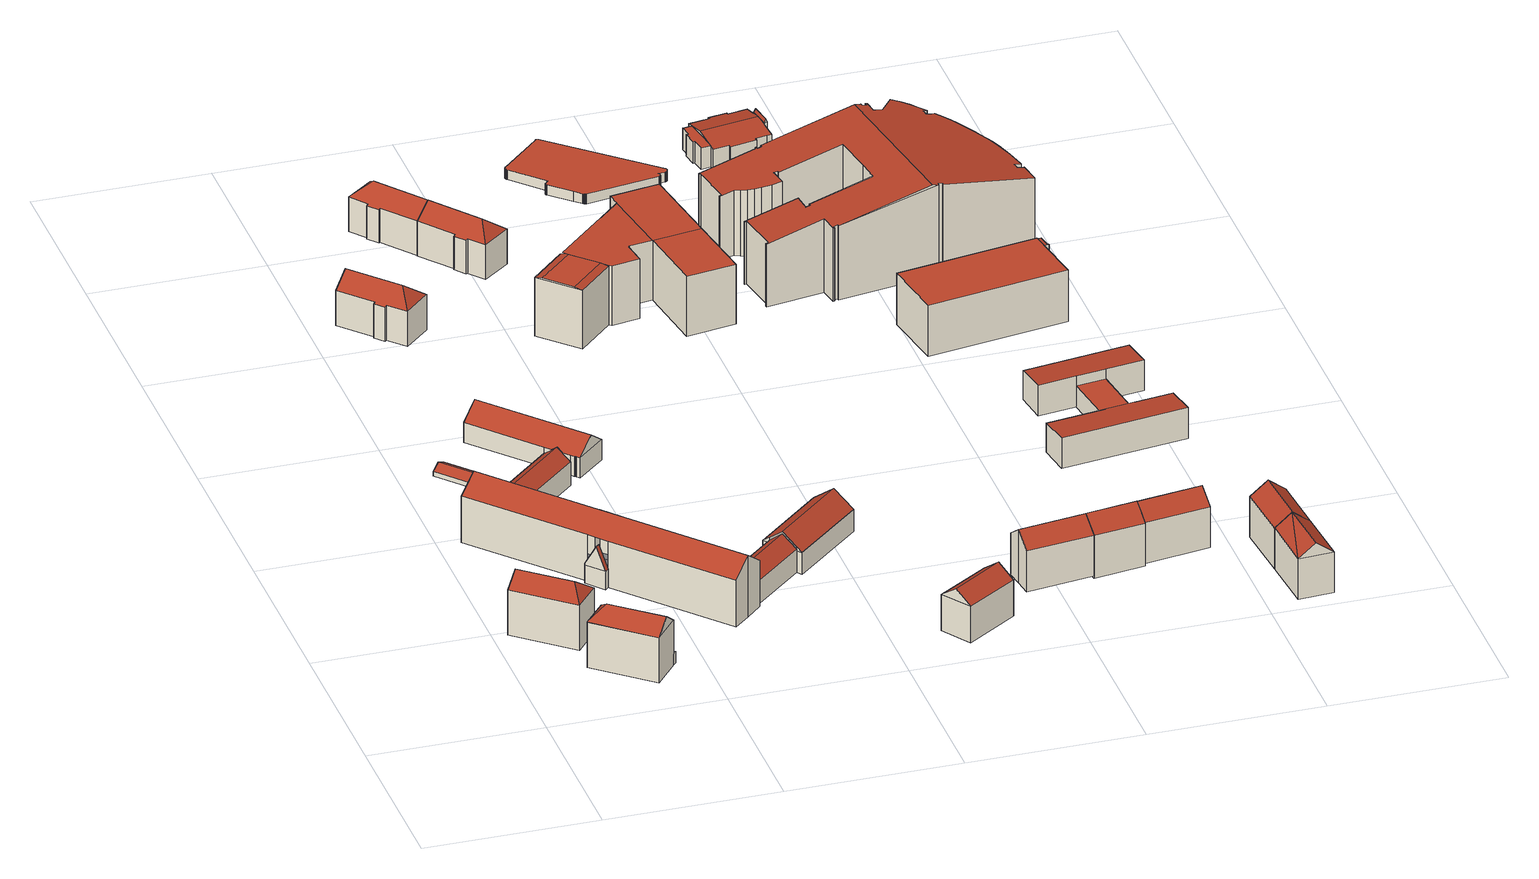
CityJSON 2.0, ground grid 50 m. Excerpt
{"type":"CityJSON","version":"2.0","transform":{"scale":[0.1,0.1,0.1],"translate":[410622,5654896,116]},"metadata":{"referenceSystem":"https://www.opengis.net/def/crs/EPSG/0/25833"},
"CityObjects":{
"building1":{"type":"Building","attributes":{"Dachtyp_tdc":"tdcHipAndGableRoof","Gemeindeschluessel":14612000,"Dachneigung":37.35,"QualitaetDacherkennung":75,"Geometrietyp2DReferenz":"3000","measuredHeight":17.5,"function":"31001_9998","roofType":"5000"},"geometry":[{"type":"Solid","lod":"2","boundaries":[[[[0,1,2,3]],[[1,4,5,2]],[[4,6,7,5]],[[6,0,3,7]],[[4,1,8]],[[0,6,9]],[[1,0,9,8]],[[6,4,8,9]],[[3,2,5,7]]]],"semantics":{"surfaces":[{"type":"WallSurface"},{"type":"RoofSurface"},{"type":"GroundSurface"}],"values":[[0,0,0,0,1,0,1,1,2]]}}]},
"building2":{"type":"Building","attributes":{"Gemeindeschluessel":14612000,"Geometrietyp2DReferenz":"3000","function":"31001_9998","roofType":"9999"},"children":["building2-1","building2-2"]},
"building2-1":{"type":"BuildingPart","attributes":{"Dachtyp_tdc":"tdcPolyFlatRoof","Dachneigung":4.21,"QualitaetDacherkennung":40,"Geometrietyp2DReferenz":"3000","measuredHeight":3.67,"roofType":"2100"},"parents":["building2"],"geometry":[{"type":"MultiSurface","lod":"2","boundaries":[[[10,11,12,13]],[[14,15,16,17]],[[15,10,13,16]],[[15,14,11,10]],[[13,12,17,16]]],"semantics":{"surfaces":[{"type":"WallSurface"},{"type":"RoofSurface"},{"type":"GroundSurface"}],"values":[0,0,0,1,2]}}]},
"building2-2":{"type":"BuildingPart","attributes":{"Dachtyp_tdc":"tdcHipAndGableRoof","Dachneigung":37.37,"QualitaetDacherkennung":77,"Geometrietyp2DReferenz":"3000","measuredHeight":17.55,"roofType":"5000"},"parents":["building2"],"geometry":[{"type":"MultiSurface","lod":"2","boundaries":[[[18,19,20,21]],[[19,22,14,17,20]],[[23,24,25,12,11]],[[24,18,21,25]],[[19,26,27]],[[26,24,28,27]],[[23,22,19,27,28]],[[24,26,18]],[[23,28,24]],[[18,26,19]],[[21,20,17,12,25]]],"semantics":{"surfaces":[{"type":"WallSurface"},{"type":"RoofSurface"},{"type":"GroundSurface"}],"values":[0,0,0,0,1,1,1,0,0,0,2]}}]},
"building3":{"type":"Building","attributes":{"Dachtyp_tdc":"tdcGableRoof","Gemeindeschluessel":14612000,"Dachneigung":26.57,"QualitaetDacherkennung":57,"Geometrietyp2DReferenz":"3000","measuredHeight":2.87,"function":"31001_9998","roofType":"3100"},"geometry":[{"type":"Solid","lod":"2","boundaries":[[[[29,30,31,32]],[[30,33,34,31]],[[33,35,36,34]],[[35,29,32,36]],[[33,30,37]],[[29,35,38]],[[30,29,38,37]],[[35,33,37,38]],[[32,31,34,36]]]],"semantics":{"surfaces":[{"type":"WallSurface"},{"type":"RoofSurface"},{"type":"GroundSurface"}],"values":[[0,0,0,0,0,0,1,1,2]]}}]},
"building4":{"type":"Building","attributes":{"Dachtyp_tdc":"tdcGableRoof","Gemeindeschluessel":14612000,"Dachneigung":37.36,"QualitaetDacherkennung":87,"Geometrietyp2DReferenz":"3000","measuredHeight":10.39,"function":"31001_3211","roofType":"3100"},"geometry":[{"type":"Solid","lod":"2","boundaries":[[[[39,40,41,42]],[[40,43,44,41]],[[43,45,46,44]],[[45,47,48,46]],[[47,49,50,48]],[[49,51,52,50]],[[51,53,54,52]],[[53,55,56,54]],[[55,39,42,56]],[[43,40,39,55,53,51,57,58,45]],[[47,58,57,49]],[[45,58,47]],[[49,57,51]],[[42,41,44,46,48,50,52,54,56]]]],"semantics":{"surfaces":[{"type":"WallSurface"},{"type":"RoofSurface"},{"type":"GroundSurface"}],"values":[[0,0,0,0,0,0,0,0,0,1,1,0,0,2]]}}]},
"building5":{"type":"Building","attributes":{"Dachtyp_tdc":"tdcHipAndGableRoof","Gemeindeschluessel":14612000,"Dachneigung":38.84,"QualitaetDacherkennung":82,"Geometrietyp2DReferenz":"3000","measuredHeight":14.91,"function":"31001_9998","roofType":"5000"},"geometry":[{"type":"Solid","lod":"2","boundaries":[[[[59,60,61,62]],[[60,63,64,61]],[[63,65,66,64]],[[65,67,68,66]],[[67,69,70,68]],[[69,71,72,70]],[[71,73,74,72]],[[73,75,76,74]],[[75,77,78,76]],[[77,79,80,78]],[[79,81,82,80]],[[81,83,84,82]],[[83,85,86,84]],[[85,59,62,86]],[[81,79,87]],[[79,77,75,73,71,69,67,65,87]],[[65,63,60,59,85,83,81,87]],[[62,61,64,66,68,70,72,74,76,78,80,82,84,86]]]],"semantics":{"surfaces":[{"type":"WallSurface"},{"type":"RoofSurface"},{"type":"GroundSurface"}],"values":[[0,0,0,0,0,0,0,0,0,0,0,0,0,0,1,1,1,2]]}}]},
"building6":{"type":"Building","attributes":{"name":"14. Grundschule Dresden,Schule für geistig Behinderte Robinsonschule","Gemeindeschluessel":14612000,"Geometrietyp2DReferenz":"3000","function":"31001_3021","roofType":"9999"},"children":["building6-1","building6-2","building6-3","building6-4","building6-5","building6-6"]},
"building6-1":{"type":"BuildingPart","attributes":{"Dachtyp_tdc":"tdcPolyFlatRoof","Dachneigung":29.05,"QualitaetDacherkennung":60,"Geometrietyp2DReferenz":"3000","measuredHeight":14.18,"roofType":"2100"},"parents":["building6"],"geometry":[{"type":"MultiSurface","lod":"2","boundaries":[[[88,89,90,91]],[[89,92,93,90]],[[92,94,95,93]],[[94,92,89,88]],[[91,90,93,95]]],"semantics":{"surfaces":[{"type":"WallSurface"},{"type":"RoofSurface"},{"type":"GroundSurface"}],"values":[0,0,0,1,2]}}]},
"building6-2":{"type":"BuildingPart","attributes":{"Dachtyp_tdc":"tdcGableRoof","Dachneigung":66.43,"QualitaetDacherkennung":4,"Geometrietyp2DReferenz":"3000","measuredHeight":12.26,"roofType":"3100"},"parents":["building6"],"geometry":[{"type":"MultiSurface","lod":"2","boundaries":[[[96,97,98,99]],[[97,100,101,98]],[[102,96,99,103]],[[102,104,105,96]],[[106,105,104,107]],[[97,106,107,100]],[[96,105,106,97]],[[99,98,101,103]]],"semantics":{"surfaces":[{"type":"WallSurface"},{"type":"RoofSurface"},{"type":"GroundSurface"}],"values":[0,0,0,1,1,0,0,2]}}]},
"building6-3":{"type":"BuildingPart","attributes":{"Dachtyp_tdc":"tdcGableRoof","Dachneigung":36.71,"QualitaetDacherkennung":86,"Geometrietyp2DReferenz":"3000","measuredHeight":18.75,"roofType":"3100"},"parents":["building6"],"geometry":[{"type":"MultiSurface","lod":"2","boundaries":[[[108,109,110]],[[108,88,91,109]],[[94,111,112,113,95]],[[114,115,116,117,118]],[[115,119,120,116]],[[119,121,122,120]],[[121,123,102,103,122]],[[124,101,100,107]],[[124,125,126,101]],[[125,127,128,126]],[[127,129,130,128]],[[129,131,132,133,130]],[[127,125,124,123,121,119]],[[119,115,114,111,94,88,108,131,129,127]],[[109,91,95,113,117,116,120,122,103,101,126,128,130,133,134]]],"semantics":{"surfaces":[{"type":"WallSurface"},{"type":"RoofSurface"},{"type":"GroundSurface"}],"values":[0,0,0,0,0,0,0,0,0,0,0,0,1,1,2]}}]},
"building6-4":{"type":"BuildingPart","attributes":{"Dachtyp_tdc":"tdcGableRoof","Dachneigung":37.44,"QualitaetDacherkennung":81,"Geometrietyp2DReferenz":"3000","measuredHeight":10.35,"roofType":"3100"},"parents":["building6"],"geometry":[{"type":"MultiSurface","lod":"2","boundaries":[[[112,135,136,137,113]],[[138,118,117,139,140]],[[135,112,141,142]],[[118,138,142,141]],[[113,137,139,117]]],"semantics":{"surfaces":[{"type":"WallSurface"},{"type":"RoofSurface"},{"type":"GroundSurface"}],"values":[0,0,1,1,2]}}]},
"building6-5":{"type":"BuildingPart","attributes":{"Dachtyp_tdc":"tdcGableRoof","Dachneigung":37.79,"QualitaetDacherkennung":81,"Geometrietyp2DReferenz":"3000","measuredHeight":10.39,"roofType":"3100"},"parents":["building6"],"geometry":[{"type":"MultiSurface","lod":"2","boundaries":[[[143,144,145,146]],[[144,147,148,145]],[[147,149,150,148]],[[132,151,152,133]],[[151,153,154,152]],[[153,155,156,154]],[[155,157,158,156]],[[157,143,146,158]],[[153,151,132,159]],[[159,149,160,161,110,161,160,149,147,144,143,157,155,153]],[[146,145,148,150,162,163,109,163,162,150,134,133,152,154,156,158]]],"semantics":{"surfaces":[{"type":"WallSurface"},{"type":"RoofSurface"},{"type":"GroundSurface"}],"values":[0,0,0,0,0,0,0,0,1,1,2]}}]},
"building6-6":{"type":"BuildingPart","attributes":{"Dachtyp_tdc":"tdcGableRoof","Dachneigung":37.49,"QualitaetDacherkennung":86,"Geometrietyp2DReferenz":"3000","measuredHeight":11.27,"roofType":"3100"},"parents":["building6"],"geometry":[{"type":"MultiSurface","lod":"2","boundaries":[[[164,165,166,167]],[[165,168,169,166]],[[168,140,139,169]],[[136,170,171,137]],[[170,164,167,171]],[[170,172,173,174,164]],[[175,174,173,176,177]],[[165,175,177,168]],[[168,177,176,138,140]],[[164,174,175,165]],[[136,135,172,170]],[[167,166,169,139,137,171]]],"semantics":{"surfaces":[{"type":"WallSurface"},{"type":"RoofSurface"},{"type":"GroundSurface"}],"values":[0,0,0,0,0,1,1,0,0,0,0,2]}}]},
"building7":{"type":"Building","attributes":{"Dachtyp_tdc":"tdcHipAndGableRoof","Gemeindeschluessel":14612000,"Dachneigung":38.71,"QualitaetDacherkennung":84,"Geometrietyp2DReferenz":"3000","measuredHeight":14.54,"function":"31001_9998","roofType":"5000"},"geometry":[{"type":"Solid","lod":"2","boundaries":[[[[178,179,180,181]],[[179,182,183,180]],[[182,184,185,183]],[[184,186,187,185]],[[186,188,189,187]],[[188,190,191,189]],[[190,192,193,191]],[[192,194,195,193]],[[194,196,197,195]],[[196,198,199,197]],[[198,200,201,199]],[[200,202,203,201]],[[202,204,205,203]],[[204,178,181,205]],[[200,198,206]],[[186,184,182,179,178,204,202,200,206]],[[198,196,194,192,190,188,186,206]],[[181,180,183,185,187,189,191,193,195,197,199,201,203,205]]]],"semantics":{"surfaces":[{"type":"WallSurface"},{"type":"RoofSurface"},{"type":"GroundSurface"}],"values":[[0,0,0,0,0,0,0,0,0,0,0,0,0,0,1,1,1,2]]}}]},
"building8":{"type":"Building","attributes":{"Dachtyp_tdc":"tdcHipAndGableRoof","Gemeindeschluessel":14612000,"Dachneigung":38.51,"QualitaetDacherkennung":83,"Geometrietyp2DReferenz":"3000","measuredHeight":14.61,"function":"31001_9998","roofType":"5000"},"geometry":[{"type":"Solid","lod":"2","boundaries":[[[[207,208,209,210]],[[208,188,211,209]],[[188,186,212,211]],[[186,213,214,212]],[[213,184,215,214]],[[184,216,217,215]],[[216,218,219,217]],[[218,220,221,219]],[[220,222,223,221]],[[222,224,225,223]],[[224,226,227,225]],[[226,228,229,227]],[[228,230,231,229]],[[230,232,233,231]],[[232,207,210,233]],[[228,226,234]],[[226,224,222,220,218,216,184,213,234]],[[213,186,188,208,207,232,230,228,234]],[[210,209,211,212,214,215,217,219,221,223,225,227,229,231,233]]]],"semantics":{"surfaces":[{"type":"WallSurface"},{"type":"RoofSurface"},{"type":"GroundSurface"}],"values":[[0,0,0,0,0,0,0,0,0,0,0,0,0,0,0,1,1,1,2]]}}]},
"building9":{"type":"Building","attributes":{"Dachtyp_tdc":"tdcGableRoof","Gemeindeschluessel":14612000,"Dachneigung":35.71,"QualitaetDacherkennung":77,"Geometrietyp2DReferenz":"3000","measuredHeight":14.69,"function":"31001_9998","roofType":"3100"},"geometry":[{"type":"Solid","lod":"2","boundaries":[[[[235,236,237,238]],[[236,239,240,237]],[[239,241,242,240]],[[241,235,238,242]],[[239,236,243]],[[235,241,244]],[[236,235,244,243]],[[241,239,243,244]],[[238,237,240,242]]]],"semantics":{"surfaces":[{"type":"WallSurface"},{"type":"RoofSurface"},{"type":"GroundSurface"}],"values":[[0,0,0,0,0,0,1,1,2]]}}]},
"building10":{"type":"Building","attributes":{"Gemeindeschluessel":14612000,"Geometrietyp2DReferenz":"3000","function":"31001_9998","roofType":"9999"},"children":["building10-1","building10-2","building10-3","building10-4","building10-5"]},
"building10-1":{"type":"BuildingPart","attributes":{"Dachtyp_tdc":"tdcPolyFlatRoof","Dachneigung":0,"QualitaetDacherkennung":67,"Geometrietyp2DReferenz":"3000","measuredHeight":18.28,"roofType":"1000"},"parents":["building10"],"geometry":[{"type":"MultiSurface","lod":"2","boundaries":[[[245,246,247,248]],[[246,249,250,247]],[[245,248,251,252]],[[252,253,249,246,245]],[[248,247,250,254,251]]],"semantics":{"surfaces":[{"type":"WallSurface"},{"type":"RoofSurface"},{"type":"GroundSurface"}],"values":[0,0,0,1,2]}}]},
"building10-2":{"type":"BuildingPart","attributes":{"Dachtyp_tdc":"tdcPolyFlatRoof","Dachneigung":0,"QualitaetDacherkennung":62,"Geometrietyp2DReferenz":"3000","measuredHeight":18.25,"roofType":"1000"},"parents":["building10"],"geometry":[{"type":"MultiSurface","lod":"2","boundaries":[[[255,256,257,258]],[[256,259,260,261,257]],[[262,252,251,263,264]],[[253,265,266,254]],[[265,267,268,266]],[[267,255,258,268]],[[267,265,253,252,262,269,270,271,259,256,255]],[[258,257,261,272,263,251,254,266,268]]],"semantics":{"surfaces":[{"type":"WallSurface"},{"type":"RoofSurface"},{"type":"GroundSurface"}],"values":[0,0,0,0,0,0,1,2]}}]},
"building10-3":{"type":"BuildingPart","attributes":{"Dachtyp_tdc":"tdcFreeFormRoof","Dachneigung":73.02,"QualitaetDacherkennung":43,"Geometrietyp2DReferenz":"3000","measuredHeight":16.29,"roofType":"5000"},"parents":["building10"],"geometry":[{"type":"MultiSurface","lod":"2","boundaries":[[[273,274,275,276]],[[274,264,263,275]],[[277,264,274]],[[278,277,274,273]],[[278,273,279]],[[277,278,279,264]],[[272,276,275,263]]],"semantics":{"surfaces":[{"type":"WallSurface"},{"type":"RoofSurface"},{"type":"GroundSurface"}],"values":[0,0,1,1,1,1,2]}}]},
"building10-4":{"type":"BuildingPart","attributes":{"Dachtyp_tdc":"tdcPolyFlatRoof","Dachneigung":0,"QualitaetDacherkennung":63,"Geometrietyp2DReferenz":"3000","measuredHeight":18.26,"roofType":"1000"},"parents":["building10"],"geometry":[{"type":"MultiSurface","lod":"2","boundaries":[[[249,280,281,250]],[[280,282,283,281]],[[282,253,254,283]],[[253,282,280,249]],[[250,281,283,254]]],"semantics":{"surfaces":[{"type":"WallSurface"},{"type":"RoofSurface"},{"type":"GroundSurface"}],"values":[0,0,0,1,2]}}]},
"building10-5":{"type":"BuildingPart","attributes":{"Dachtyp_tdc":"tdcCutGableRoof","Dachneigung":0.158,"QualitaetDacherkennung":45,"Geometrietyp2DReferenz":"3000","measuredHeight":18.32,"roofType":"9999"},"parents":["building10"],"geometry":[{"type":"MultiSurface","lod":"2","boundaries":[[[260,284,285,261]],[[284,286,287,285]],[[286,288,273,276,287]],[[284,260,271,289,290]],[[286,284,290,291]],[[288,286,291,292,270,293]],[[291,290,289,292]],[[261,285,287,276,272]]],"semantics":{"surfaces":[{"type":"WallSurface"},{"type":"RoofSurface"},{"type":"GroundSurface"}],"values":[0,0,0,1,0,1,1,2]}}]},
"building11":{"type":"Building","attributes":{"Dachtyp_tdc":"tdcGableRoof","Gemeindeschluessel":14612000,"Dachneigung":36.61,"QualitaetDacherkennung":75,"Geometrietyp2DReferenz":"3000","measuredHeight":16.38,"function":"31001_9998","roofType":"3100"},"geometry":[{"type":"Solid","lod":"2","boundaries":[[[[294,295,296,297]],[[295,298,299,296]],[[298,300,301,299]],[[300,302,303,301]],[[302,304,305,303]],[[304,306,307,305]],[[306,294,297,307]],[[302,300,298,295]],[[295,294,306,304,302]],[[297,296,299,301,303,305,307]]]],"semantics":{"surfaces":[{"type":"WallSurface"},{"type":"RoofSurface"},{"type":"GroundSurface"}],"values":[[0,0,0,0,0,0,0,1,1,2]]}}]},
"building12":{"type":"Building","attributes":{"Dachtyp_tdc":"tdcPolyFlatRoof","Gemeindeschluessel":14612000,"Dachneigung":0,"QualitaetDacherkennung":0,"Geometrietyp2DReferenz":"3000","BezugspunktDach":"2000","measuredHeight":3,"function":"31001_9998"},"geometry":[{"type":"MultiSurface","lod":"2","boundaries":[[[308,309,310,311,312,313,314,315,316,317,318,319,320,321,322,323,324,325,326,327,328,329,330,331,332,333,334,335,336,337,338,339,340,341,342,343,344,345,346,347,348,349,350,351,352,353,354,355,356,357,358,359,360,361,362,363,364,365,366,367,368,369,370,371,372,373,374,375]],[[375,374,376,377]],[[374,373,378,376]],[[373,372,379,378]],[[372,371,380,379]],[[371,370,381,380]],[[370,369,382,381]],[[369,368,383,382]],[[368,367,384,383]],[[367,366,385,384]],[[366,365,386,385]],[[365,364,387,386]],[[364,363,388,387]],[[363,362,389,388]],[[362,361,390,389]],[[361,360,391,390]],[[360,359,392,391]],[[359,358,393,392]],[[358,357,394,393]],[[357,356,395,394]],[[356,355,396,395]],[[355,354,397,396]],[[354,353,398,397]],[[353,352,399,398]],[[352,351,400,399]],[[351,350,401,400]],[[350,349,402,401]],[[349,348,403,402]],[[348,347,404,403]],[[347,346,405,404]],[[346,345,406,405]],[[345,344,407,406]],[[344,343,408,407]],[[343,342,409,408]],[[342,341,410,409]],[[341,340,411,410]],[[340,339,412,411]],[[339,338,413,412]],[[338,337,414,413]],[[337,336,415,414]],[[336,335,416,415]],[[335,334,417,416]],[[334,333,418,417]],[[333,332,419,418]],[[332,331,420,419]],[[331,330,421,420]],[[330,329,422,421]],[[329,328,423,422]],[[328,327,424,423]],[[327,326,425,424]],[[326,325,426,425]],[[325,324,427,426]],[[324,323,428,427]],[[323,322,429,428]],[[322,321,430,429]],[[321,320,431,430]],[[320,319,432,431]],[[319,318,433,432]],[[318,317,434,433]],[[317,316,435,434]],[[316,315,436,435]],[[315,314,437,436]],[[314,313,438,437]],[[313,312,439,438]],[[312,311,440,439]],[[311,310,441,440]],[[310,309,442,441]],[[309,308,443,442]],[[308,375,377,443]],[[376,378,379,380,381,382,383,384,385,386,387,388,389,390,391,392,393,394,395,396,397,398,399,400,401,402,403,404,405,406,407,408,409,410,411,412,413,414,415,416,417,418,419,420,421,422,423,424,425,426,427,428,429,430,431,432,433,434,435,436,437,438,439,440,441,442,443,377]]],"semantics":{"surfaces":[{"type":"RoofSurface"},{"type":"WallSurface"},{"type":"GroundSurface"}],"values":[0,1,1,1,1,1,1,1,1,1,1,1,1,1,1,1,1,1,1,1,1,1,1,1,1,1,1,1,1,1,1,1,1,1,1,1,1,1,1,1,1,1,1,1,1,1,1,1,1,1,1,1,1,1,1,1,1,1,1,1,1,1,1,1,1,1,1,1,1,2]}}]},
"building13":{"type":"Building","attributes":{"Dachtyp_tdc":"tdcFreeFormRoof","Gemeindeschluessel":14612000,"Dachneigung":36.96,"QualitaetDacherkennung":77,"Geometrietyp2DReferenz":"3000","measuredHeight":17.07,"function":"31001_9998","roofType":"5000"},"geometry":[{"type":"Solid","lod":"2","boundaries":[[[[444,445,446,447]],[[445,448,449,446]],[[448,450,451,449]],[[450,452,453,451]],[[452,444,447,453]],[[454,455,448,445]],[[444,452,450,455,454]],[[450,448,455]],[[445,444,454]],[[447,446,449,451,453]]]],"semantics":{"surfaces":[{"type":"WallSurface"},{"type":"RoofSurface"},{"type":"GroundSurface"}],"values":[[0,0,0,0,0,1,1,0,0,2]]}}]},
"building14":{"type":"Building","attributes":{"Dachtyp_tdc":"tdcGableRoof","Gemeindeschluessel":14612000,"Dachneigung":37.06,"QualitaetDacherkennung":73,"Geometrietyp2DReferenz":"3000","measuredHeight":16.32,"function":"31001_9998","roofType":"3100"},"geometry":[{"type":"Solid","lod":"2","boundaries":[[[[456,457,458,459]],[[457,460,461,458]],[[460,462,463,461]],[[462,464,465,463]],[[464,456,459,465]],[[464,466,467,468,456]],[[457,468,467,460]],[[460,467,466,462]],[[456,468,457]],[[462,466,464]],[[459,458,461,463,465]]]],"semantics":{"surfaces":[{"type":"WallSurface"},{"type":"RoofSurface"},{"type":"GroundSurface"}],"values":[[0,0,0,0,0,1,1,0,0,0,2]]}}]},
"building15":{"type":"Building","attributes":{"Gemeindeschluessel":14612000,"Geometrietyp2DReferenz":"3000","function":"31001_9998","roofType":"9999"},"children":["building15-1","building15-2","building15-3"]},
"building15-1":{"type":"BuildingPart","attributes":{"Dachtyp_tdc":"tdcFreeFormRoof","Dachneigung":69.81,"QualitaetDacherkennung":54,"Geometrietyp2DReferenz":"3000","measuredHeight":8.73,"roofType":"5000"},"parents":["building15"],"geometry":[{"type":"MultiSurface","lod":"2","boundaries":[[[469,470,471,472]],[[470,473,474,471]],[[473,475,476,474]],[[475,477,476]],[[478,469,472,479,480]],[[481,482,473,470,469]],[[481,469,478]],[[482,481,478,483,484,485,475]],[[473,482,475]],[[472,471,474,476,486,479]]],"semantics":{"surfaces":[{"type":"WallSurface"},{"type":"RoofSurface"},{"type":"GroundSurface"}],"values":[0,0,0,0,0,1,1,1,0,2]}}]},
"building15-2":{"type":"BuildingPart","attributes":{"Dachtyp_tdc":"tdcGableRoof","Dachneigung":10.1,"QualitaetDacherkennung":65,"Geometrietyp2DReferenz":"3000","measuredHeight":7.63,"roofType":"3100"},"parents":["building15"],"geometry":[{"type":"MultiSurface","lod":"2","boundaries":[[[487,488,489,490]],[[488,491,492,489]],[[491,493,494,492]],[[493,495,496,494]],[[495,497,498,496]],[[497,499,500,498]],[[499,501,502,500]],[[503,504,505,506,507]],[[504,508,509,505]],[[508,510,511,509]],[[510,512,513,511]],[[512,514,515,513]],[[514,516,517,515]],[[516,480,479,517]],[[477,487,490,476]],[[484,483,480,516,514,512,510,508,504,503,518]],[[518,519,501,499,497,495,493,491,488,487,477,485,484]],[[490,489,492,494,496,498,500,502,520,506,505,509,511,513,515,517,479,486,476]]],"semantics":{"surfaces":[{"type":"WallSurface"},{"type":"RoofSurface"},{"type":"GroundSurface"}],"values":[0,0,0,0,0,0,0,0,0,0,0,0,0,0,0,1,1,2]}}]},
"building15-3":{"type":"BuildingPart","attributes":{"Dachtyp_tdc":"tdcPolyFlatRoof","Dachneigung":0,"QualitaetDacherkennung":79,"Geometrietyp2DReferenz":"3000","measuredHeight":6.53,"roofType":"1000"},"parents":["building15"],"geometry":[{"type":"MultiSurface","lod":"2","boundaries":[[[501,521,522,502]],[[521,523,524,522]],[[523,525,526,524]],[[525,527,528,526]],[[527,529,530,528]],[[529,531,532,530]],[[531,507,506,532]],[[531,529,527,525,523,521,501,519,533,507]],[[506,520,502,522,524,526,528,530,532]]],"semantics":{"surfaces":[{"type":"WallSurface"},{"type":"RoofSurface"},{"type":"GroundSurface"}],"values":[0,0,0,0,0,0,0,1,2]}}]},
"building16":{"type":"Building","attributes":{"Dachtyp_tdc":"tdcFreeFormRoof","Gemeindeschluessel":14612000,"Dachneigung":10.84,"QualitaetDacherkennung":5,"Geometrietyp2DReferenz":"3000","measuredHeight":27.96,"function":"31001_9998","roofType":"5000"},"geometry":[{"type":"Solid","lod":"2","boundaries":[[[[534,535,536,537]],[[535,538,539,536]],[[538,540,541,539]],[[540,542,543,541]],[[542,544,545,543]],[[544,546,547,545]],[[546,548,549,547]],[[548,550,551,549]],[[550,552,553,551]],[[552,554,555,553]],[[554,556,557,555]],[[556,558,559,557]],[[558,560,561,559]],[[560,562,563,561]],[[562,564,565,563]],[[564,566,567,565]],[[566,568,569,567]],[[568,570,571,569]],[[570,572,573,571]],[[572,574,575,573]],[[574,576,577,575]],[[576,578,579,577]],[[578,580,581,579]],[[580,582,583,581]],[[582,584,585,583]],[[584,586,587,585]],[[586,588,589,587]],[[588,590,591,589]],[[590,592,593,591]],[[592,594,595,593]],[[594,596,597,595]],[[596,598,599,597]],[[598,600,601,599]],[[600,602,603,601]],[[602,604,605,603]],[[604,606,607,605]],[[606,608,609,607]],[[608,610,611,609]],[[610,612,613,611]],[[612,614,615,613]],[[614,616,617,615]],[[616,618,619,617]],[[620,621,622,623]],[[624,625,626,627]],[[625,628,629,626]],[[628,620,623,629]],[[621,630,631,622]],[[630,632,633,631]],[[632,634,635,633]],[[634,636,637,635]],[[636,638,639,637]],[[638,640,641,639]],[[640,642,643,641]],[[642,644,645,643]],[[644,646,647,645]],[[646,648,649,647]],[[648,650,651,649]],[[650,652,653,651]],[[652,654,655,653]],[[654,656,657,655]],[[656,658,659,657]],[[658,660,661,659]],[[660,662,663,661]],[[662,664,665,663]],[[664,666,667,665]],[[666,668,669,667]],[[668,670,671,669]],[[618,672,673,619]],[[672,674,675,673]],[[674,624,627,675]],[[676,534,537,677]],[[678,679,680,681]],[[679,682,683,680]],[[682,676,677,683]],[[578,576,574,572,570,568,566,564,562,560,558,556,554,552,550,548,546,544,542,540,538,535,534,676,682,679,678,684,685,686,687,670,668,688,689,586,584,582,580]],[[672,618,616,614,612,610,608,606,604,602,600,598,596,594,592,590,588,689,688,666,664,662,660,658,656,654,652,650,648,646,644,642,640,638,636,634,632,630,621,620,628,625,624,674]],[[588,586,689]],[[668,666,688]],[[670,687,690,671]],[[687,686,691,690]],[[686,685,692,691]],[[685,684,693,692]],[[684,678,681,693]],[[537,536,539,541,543,545,547,549,551,553,555,557,559,561,563,565,567,569,571,573,575,577,579,581,583,585,587,589,591,593,595,597,599,601,603,605,607,609,611,613,615,617,619,673,675,627,626,629,623,622,631,633,635,637,639,641,643,645,647,649,651,653,655,657,659,661,663,665,667,669,671,690,691,692,693,681,680,683,677]]]],"semantics":{"surfaces":[{"type":"WallSurface"},{"type":"RoofSurface"},{"type":"GroundSurface"}],"values":[[0,0,0,0,0,0,0,0,0,0,0,0,0,0,0,0,0,0,0,0,0,0,0,0,0,0,0,0,0,0,0,0,0,0,0,0,0,0,0,0,0,0,0,0,0,0,0,0,0,0,0,0,0,0,0,0,0,0,0,0,0,0,0,0,0,0,0,0,0,0,0,0,0,0,1,1,0,0,0,0,0,0,0,2]]}}]},
"building17":{"type":"Building","attributes":{"Dachtyp_tdc":"tdcFreeFormRoof","Gemeindeschluessel":14612000,"Dachneigung":36.81,"QualitaetDacherkennung":88,"Geometrietyp2DReferenz":"3000","measuredHeight":16.32,"function":"31001_9998","roofType":"5000"},"geometry":[{"type":"Solid","lod":"2","boundaries":[[[[694,695,696]],[[697,698,699]],[[700,701,702,703]],[[698,697,701,700]],[[697,695,702,701]],[[695,694,703,702]],[[694,698,700,703]],[[696,695,697,699]],[[699,694,696]],[[694,699,698]]]],"semantics":{"surfaces":[{"type":"WallSurface"},{"type":"GroundSurface"},{"type":"RoofSurface"}],"values":[[0,0,1,0,0,0,0,2,2,2]]}}]},
"building18":{"type":"Building","attributes":{"Gemeindeschluessel":14612000,"Geometrietyp2DReferenz":"3000","function":"31001_9998","roofType":"9999"},"children":["building18-1","building18-2","building18-3"]},
"building18-1":{"type":"BuildingPart","attributes":{"Dachtyp_tdc":"tdcPolyFlatRoof","Dachneigung":0,"QualitaetDacherkennung":86,"Geometrietyp2DReferenz":"3000","measuredHeight":6.34,"roofType":"1000"},"parents":["building18"],"geometry":[{"type":"MultiSurface","lod":"2","boundaries":[[[704,705,706,707]],[[708,709,710,711]],[[709,708,705,704]],[[707,706,711,710]]],"semantics":{"surfaces":[{"type":"WallSurface"},{"type":"RoofSurface"},{"type":"GroundSurface"}],"values":[0,0,1,2]}}]},
"building18-2":{"type":"BuildingPart","attributes":{"Dachtyp_tdc":"tdcPolyFlatRoof","Dachneigung":3.19,"QualitaetDacherkennung":71,"Geometrietyp2DReferenz":"3000","measuredHeight":9.42,"roofType":"2100"},"parents":["building18"],"geometry":[{"type":"MultiSurface","lod":"2","boundaries":[[[712,713,714,715]],[[713,716,707,714]],[[716,704,707]],[[717,710,709]],[[717,718,719,710]],[[718,720,721,719]],[[720,712,715,721]],[[720,718,717,716,713,712]],[[715,714,707,710,719,721]]],"semantics":{"surfaces":[{"type":"WallSurface"},{"type":"RoofSurface"},{"type":"GroundSurface"}],"values":[0,0,0,0,0,0,0,1,2]}}]},
"building18-3":{"type":"BuildingPart","attributes":{"Dachtyp_tdc":"tdcPolyFlatRoof","Dachneigung":2.98,"QualitaetDacherkennung":70,"Geometrietyp2DReferenz":"3000","measuredHeight":9.38,"roofType":"2100"},"parents":["building18"],"geometry":[{"type":"MultiSurface","lod":"2","boundaries":[[[722,723,724,725]],[[723,726,727,724]],[[726,728,708,711,727]],[[729,706,705]],[[729,730,731,706]],[[730,732,733,731]],[[732,722,725,733]],[[732,730,729,728,726,723,722]],[[725,724,727,711,706,731,733]]],"semantics":{"surfaces":[{"type":"WallSurface"},{"type":"RoofSurface"},{"type":"GroundSurface"}],"values":[0,0,0,0,0,0,0,1,2]}}]},
"building19":{"type":"Building","attributes":{"Gemeindeschluessel":14612000,"Geometrietyp2DReferenz":"3000","function":"31001_9998","roofType":"9999"},"children":["building19-1","building19-2"]},
"building19-1":{"type":"BuildingPart","attributes":{"Dachtyp_tdc":"tdcPolyFlatRoof","Dachneigung":3.15,"QualitaetDacherkennung":52,"Geometrietyp2DReferenz":"3000","measuredHeight":15.54,"roofType":"2100"},"parents":["building19"],"geometry":[{"type":"MultiSurface","lod":"2","boundaries":[[[734,735,736,737]],[[735,738,739,736]],[[738,740,741,739]],[[740,742,743,741]],[[744,734,737,745]],[[744,742,740,738,735,734]],[[737,736,739,741,743,745]]],"semantics":{"surfaces":[{"type":"WallSurface"},{"type":"RoofSurface"},{"type":"GroundSurface"}],"values":[0,0,0,0,0,1,2]}}]},
"building19-2":{"type":"BuildingPart","attributes":{"Dachtyp_tdc":"tdcPolyFlatRoof","Dachneigung":0,"QualitaetDacherkennung":66,"Geometrietyp2DReferenz":"3000","measuredHeight":15.71,"roofType":"1000"},"parents":["building19"],"geometry":[{"type":"MultiSurface","lod":"2","boundaries":[[[746,747,748,749]],[[747,750,751,748]],[[750,752,744,745,751]],[[753,746,749,743,742]],[[753,752,750,747,746]],[[749,748,751,745,743]]],"semantics":{"surfaces":[{"type":"WallSurface"},{"type":"RoofSurface"},{"type":"GroundSurface"}],"values":[0,0,0,0,1,2]}}]},
"building20":{"type":"Building","attributes":{"Dachtyp_tdc":"tdcGableRoof","Gemeindeschluessel":14612000,"Dachneigung":37.14,"QualitaetDacherkennung":84,"Geometrietyp2DReferenz":"3000","measuredHeight":16.32,"function":"31001_9998","roofType":"3100"},"geometry":[{"type":"Solid","lod":"2","boundaries":[[[[754,755,756,700]],[[755,757,758,756]],[[757,697,701,758]],[[697,754,700,701]],[[757,755,759]],[[754,697,760]],[[755,754,760,759]],[[697,757,759,760]],[[700,756,758,701]]]],"semantics":{"surfaces":[{"type":"WallSurface"},{"type":"RoofSurface"},{"type":"GroundSurface"}],"values":[[0,0,0,0,0,0,1,1,2]]}}]}
},
"vertices":[
[65,429,230],[223,297,230],[223,297,93],[65,429,93],[160,221,230],[160,221,93],[2,353,230],[2,353,93],[165,282,268],[34,391,268],
[384,90,125],[376,81,126],[376,81,89],[384,90,89],[330,119,126],[344,124,125],[344,124,89],[330,119,89],
[154,137,227],[217,213,227],[217,213,89],[154,137,89],[330,119,227],[376,81,227],[312,5,227],[312,5,89],[154,137,228],[213,152,265],[344,42,265],
[160,1071,110],[54,1191,110],[54,1191,96],[160,1071,96],[95,1228,111],[95,1228,96],[202,1108,111],[202,1108,96],[74,1209,125],[181,1089,125],
[410,1084,155],[403,1092,155],[403,1092,94],[410,1084,94],[349,1152,155],[349,1152,94],[184,1337,155],[184,1337,94],[266,1410,156],[266,1410,94],[505,1144,156],[505,1144,94],[423,1070,155],[423,1070,94],[415,1078,155],[415,1078,94],[413,1081,155],[413,1081,94],[464,1107,198],[225,1374,198],
[119,1933,192],[123,1936,196],[123,1936,88],[119,1933,88],[42,2023,196],[42,2023,88],[79,2058,237],[79,2058,88],[116,2092,196],[116,2092,88],[173,2029,196],[173,2029,88],[184,2025,192],[184,2025,88],[192,2018,191],[192,2018,88],[198,2009,192],[198,2009,88],[202,1999,196],[202,1999,88],[265,1931,196],[265,1931,88],[191,1863,196],[191,1863,88],[147,1910,196],[147,1910,88],[143,1907,192],[143,1907,88],[198,1930,237],
[357,724,205],[374,739,193],[374,739,63],[357,724,63],[484,615,193],[484,615,63],[467,600,205],[467,600,63],
[332,548,119],[289,597,119],[289,597,63],[332,548,63],[299,606,119],[299,606,63],[342,557,119],[342,557,63],[323,579,186],[313,570,186],[289,597,124],[299,606,124],
[208,890,205],[208,890,63],[208,890,119],[632,415,205],[632,415,135],[632,415,63],[689,352,205],[695,345,205],[695,345,63],[689,352,63],[689,352,134],[650,304,251],[650,304,63],[604,263,205],[604,263,63],[342,557,205],[299,606,205],[41,895,205],[41,895,63],[87,935,251],[87,935,63],[132,976,205],[132,976,63],[141,966,205],[141,966,137],[141,966,63],[167,936,63],
[783,549,135],[783,549,129],[783,549,63],[839,485,134],[839,485,63],[839,485,129],[660,384,167],[810,518,167],
[246,950,135],[244,949,135],[244,949,63],[246,950,63],[240,946,135],[240,946,63],[195,905,135],[195,905,63],[349,1152,137],[349,1152,63],[375,1123,167],[375,1123,63],[403,1092,135],[403,1092,63],[268,970,135],[268,970,63],[167,936,167],[203,896,125],[206,892,122],[203,896,63],[206,892,63],
[964,736,129],[1046,644,129],[1046,644,63],[964,736,63],[851,472,129],[851,472,63],[770,564,129],[770,564,63],[783,549,144],[811,517,176],[1005,690,176],[1046,644,130],[839,485,143],[851,472,130],
[373,2465,183],[378,2456,185],[378,2456,84],[373,2465,84],[380,2444,189],[380,2444,84],[434,2376,189],[434,2376,84],[395,2345,229],[395,2345,84],[356,2313,189],[356,2313,84],[282,2406,189],[282,2406,84],[279,2404,185],[279,2404,84],[254,2435,185],[254,2435,84],[258,2437,189],[258,2437,84],[220,2485,189],[220,2485,84],[298,2547,189],[298,2547,84],[354,2477,189],[354,2477,84],[366,2472,185],[366,2472,84],[288,2481,229],
[427,2216,185],[431,2219,189],[431,2219,83],[427,2216,83],[356,2313,83],[395,2345,83],[396,2345,229],[396,2345,83],[434,2376,83],[487,2310,189],[487,2310,83],[499,2304,185],[499,2304,83],[508,2295,183],[508,2295,83],[514,2285,185],[514,2285,83],[517,2271,189],[517,2271,83],[570,2204,189],[570,2204,83],[492,2142,189],[492,2142,83],[456,2187,189],[456,2187,83],[452,2185,185],[452,2185,83],[503,2209,229],
[1120,101,164],[1268,199,164],[1268,199,54],[1120,101,54],[1324,116,165],[1324,116,54],[1175,17,165],[1175,17,54],[1296,157,201],[1148,58,201],
[862,2228,226],[1004,2250,226],[1004,2250,43],[862,2228,43],[1043,1997,226],[1043,1997,43],[868,2188,43],[868,2188,226],[901,1976,226],[901,1976,43],
[841,1894,226],[760,1881,226],[760,1881,43],[841,1894,43],[753,1887,226],[753,1887,222],[753,1887,43],[804,2127,226],[804,2127,43],[804,2127,194],[834,1966,226],[834,1966,43],[831,1963,226],[831,1963,43],[656,1985,226],[666,1975,226],[739,1902,226],[656,1985,43],
[651,1989,194],[799,2132,194],[799,2132,43],[651,1989,43],[798,2127,206],[656,1989,205],[656,1985,194],
[1075,1793,226],[1075,1793,43],[932,1771,226],[932,1771,43],
[651,1788,222],[651,1788,43],[550,1891,221],[550,1891,43],[651,1989,221],[736,1904,227],[634,1805,227],[566,1875,226],[667,1973,226],[656,1985,222],
[1584,386,160],[1591,337,197],[1591,337,33],[1584,386,33],[1598,285,158],[1598,285,33],[1404,259,159],[1404,259,33],[1398,310,197],[1398,310,33],[1391,359,160],[1391,359,33],[1427,365,160],[1427,365,33],
[786,2562,88],[786,2561,88],[785,2560,88],[785,2559,88],[786,2557,88],[786,2556,88],[786,2555,88],[787,2555,88],[788,2554,88],[845,2501,88],[865,2483,88],[867,2482,88],[868,2481,88],[870,2480,88],[872,2479,88],[874,2479,88],[1084,2510,88],[1085,2511,88],[1086,2511,88],[1087,2512,88],[1088,2513,88],[1089,2514,88],[1089,2516,88],[1089,2517,88],[1089,2518,88],[1089,2519,88],[1089,2521,88],[1088,2522,88],[1087,2523,88],[1086,2524,88],[1105,2525,88],[1107,2526,88],[1109,2527,88],[1110,2528,88],[1112,2530,88],[1113,2531,88],[1113,2533,88],[1114,2535,88],[1114,2537,88],[1113,2539,88],[1113,2541,88],[1112,2543,88],[1111,2544,88],[836,2786,88],[835,2787,88],[834,2787,88],[833,2787,88],[832,2787,88],[830,2787,88],[829,2787,88],[828,2786,88],[827,2786,88],[826,2785,88],[826,2784,88],[712,2676,88],[710,2675,88],[709,2674,88],[709,2672,88],[708,2671,88],[708,2669,88],[708,2667,88],[708,2666,88],[708,2664,88],[709,2663,88],[710,2661,88],[712,2660,88],[796,2573,88],[787,2563,88],[796,2573,58],[787,2563,58],[712,2660,58],[710,2661,58],[709,2663,58],[708,2664,58],[708,2666,58],[708,2667,58],[708,2669,58],[708,2671,58],[709,2672,58],[709,2674,58],[710,2675,58],[712,2676,58],[826,2784,58],[826,2785,58],[827,2786,58],[828,2786,58],[829,2787,58],[830,2787,58],[832,2787,58],[833,2787,58],[834,2787,58],[835,2787,58],[836,2786,58],[1111,2544,58],[1112,2543,58],[1113,2541,58],[1113,2539,58],[1114,2537,58],[1114,2535,58],[1113,2533,58],[1113,2531,58],[1112,2530,58],[1110,2528,58],[1109,2527,58],[1107,2526,58],[1105,2525,58],[1086,2524,58],[1087,2523,58],[1088,2522,58],[1089,2521,58],[1089,2519,58],[1089,2518,58],[1089,2517,58],[1089,2516,58],[1089,2514,58],[1088,2513,58],[1087,2512,58],[1086,2511,58],[1085,2511,58],[1084,2510,58],[874,2479,58],[872,2479,58],[870,2480,58],[868,2481,58],[867,2482,58],[865,2483,58],[845,2501,58],[788,2554,58],[787,2555,58],[786,2555,58],[786,2556,58],[786,2557,58],[785,2559,58],[785,2560,58],[786,2561,58],[786,2562,58],
[1598,285,157],[1584,386,161],[1584,386,26],[1598,285,26],[1732,406,161],[1732,406,26],[1743,329,175],[1743,329,26],[1746,306,157],[1746,306,26],[1591,338,197],[1739,359,197],
[1926,460,144],[1941,359,144],[1941,359,19],[1926,460,19],[1743,329,144],[1743,329,19],[1732,406,144],[1732,406,19],[1729,430,144],[1729,430,19],[1732,406,162],[1736,380,182],[1934,409,182],
[1412,2702,122],[1417,2669,122],[1417,2669,46],[1412,2702,46],[1422,2639,122],[1422,2639,46],[1414,2638,122],[1414,2638,46],[1414,2638,116],[1403,2700,122],[1403,2700,46],[1403,2700,117],[1408,2697,133],[1418,2639,133],[1407,2676,122],[1408,2674,122],[1408,2672,122],[1408,2674,46],
[1421,2597,108],[1408,2595,108],[1408,2595,46],[1421,2597,46],[1374,2589,108],[1374,2589,46],[1375,2583,107],[1375,2583,46],[1300,2570,107],[1300,2570,46],[1298,2577,108],[1298,2577,46],[1251,2569,108],[1251,2569,46],[1249,2584,111],[1249,2584,46],[1231,2697,113],[1228,2712,110],[1228,2712,46],[1231,2697,46],[1231,2697,111],[1288,2722,110],[1288,2722,46],[1287,2729,109],[1287,2729,46],[1340,2737,109],[1340,2737,46],[1341,2730,110],[1341,2730,46],[1397,2739,110],[1397,2739,46],[1239,2647,122],[1249,2586,111],[1239,2647,46],
[1222,2580,111],[1222,2580,46],[1215,2617,111],[1215,2617,46],[1211,2616,111],[1211,2616,46],[1204,2658,111],[1204,2658,46],[1210,2659,111],[1210,2659,46],[1205,2693,111],[1205,2693,46],[1239,2647,111],
[1747,2342,279],[1765,2323,277],[1765,2323,31],[1747,2342,31],[1754,2321,279],[1754,2321,31],[1757,2303,279],[1757,2303,31],[1781,2307,274],[1781,2307,31],[1798,2290,272],[1798,2290,31],[1814,2272,269],[1814,2272,31],[1828,2253,267],[1828,2253,31],[1841,2233,265],[1841,2233,31],[1851,2219,264],[1851,2219,31],[1860,2205,263],[1860,2205,31],[1869,2189,261],[1869,2189,31],[1883,2166,260],[1883,2166,31],[1892,2147,259],[1892,2147,31],[1899,2130,258],[1899,2130,31],[1901,2124,258],[1901,2124,31],[1918,2078,256],[1918,2078,31],[1932,2024,255],[1932,2024,31],[1932,2021,255],[1932,2021,31],[1912,2018,259],[1912,2018,31],[1915,2000,259],[1915,2000,31],[1935,2003,255],[1935,2003,31],[1945,1942,255],[1945,1942,31],[1680,1900,305],[1680,1900,31],[1679,1905,305],[1679,1905,31],[1667,1904,307],[1667,1904,31],[1667,1898,307],[1667,1898,31],[1376,1851,258],[1376,1851,31],[1375,1857,258],[1375,1857,31],[1363,1855,255],[1363,1855,31],[1364,1849,255],[1364,1849,31],[1360,1848,255],[1360,1848,31],[1351,1901,255],[1351,1901,31],[1184,1874,222],[1184,1874,31],[1183,1879,222],[1183,1879,31],[1190,1880,224],[1190,1880,31],[1168,2001,223],[1168,2001,31],[1163,2000,222],[1163,2000,31],[1163,2005,222],[1163,2005,31],[1319,2030,253],[1319,2030,31],[1325,1980,252],[1325,1980,31],[1338,1982,255],[1338,1982,31],[1337,1988,255],[1337,1988,31],[1296,2173,253],[1305,2124,253],[1305,2124,31],[1296,2173,31],[1494,2198,291],[1308,2168,255],[1308,2168,31],[1494,2198,31],[1307,2173,255],[1307,2173,31],[1277,2124,247],[1277,2124,31],[1249,2126,242],[1249,2126,31],[1231,2130,239],[1231,2130,31],[1213,2136,236],[1213,2136,31],[1196,2144,233],[1196,2144,31],[1180,2152,230],[1180,2152,31],[1140,2146,222],[1140,2146,31],[1139,2151,222],[1139,2151,31],[1144,2151,223],[1144,2151,31],[1125,2273,223],[1125,2273,31],[1121,2272,222],[1121,2272,31],[1121,2274,222],[1121,2274,31],[1121,2277,223],[1121,2277,31],[1286,2304,255],[1286,2304,31],[1286,2308,255],[1286,2308,31],[1290,2309,256],[1290,2309,31],[1291,2302,256],[1291,2302,31],[1303,2304,258],[1303,2304,31],[1302,2311,258],[1302,2311,31],[1593,2357,307],[1593,2357,31],[1595,2350,307],[1595,2350,31],[1522,2018,291],[1522,2018,31],[1513,2077,291],[1513,2077,31],[1727,2359,283],[1727,2359,31],[1644,2328,299],[1683,2386,290],[1683,2386,31],[1644,2328,31],[1706,2374,286],[1706,2374,31],[1617,2323,304],[1611,2360,304],[1606,2359,305],[1608,2352,305],[1575,2354,311],[1649,1895,311],[1608,2352,31],[1606,2359,31],[1611,2360,31],[1617,2323,31],
[2088,46,136],[2189,53,136],[2138,50,174],[2176,225,136],[2075,217,136],[2125,221,174],[2075,217,11],[2176,225,11],[2189,53,11],[2088,46,11],
[1909,1187,72],[1934,1010,72],[1934,1010,9],[1909,1187,9],[1848,998,72],[1823,1175,72],[1823,1175,9],[1848,998,9],
[2006,1296,98],[2019,1203,103],[2019,1203,9],[2006,1296,9],[1909,1187,103],[1823,1175,103],[1713,1159,103],[1713,1159,9],[1700,1252,98],[1700,1252,9],
[1692,881,103],[1679,974,98],[1679,974,9],[1692,881,9],[1848,997,98],[1848,997,9],[1848,998,98],[1934,1010,98],[2044,1025,98],[2044,1025,9],[2057,932,103],[2057,932,9],
[1907,1763,179],[1913,1727,179],[1913,1727,25],[1907,1763,25],[1916,1728,179],[1916,1728,25],[1917,1724,179],[1917,1724,25],[1901,1721,180],[1901,1721,25],[1895,1761,180],[1895,1761,25],
[1925,1578,182],[1519,1512,182],[1519,1512,25],[1925,1578,25],[1489,1696,182],[1489,1696,25],[1895,1761,182],[1901,1721,182],
[2075,217,135],[2061,394,135],[2061,394,11],[2163,402,136],[2163,402,11],[2113,398,174],[2126,221,174]
]}
